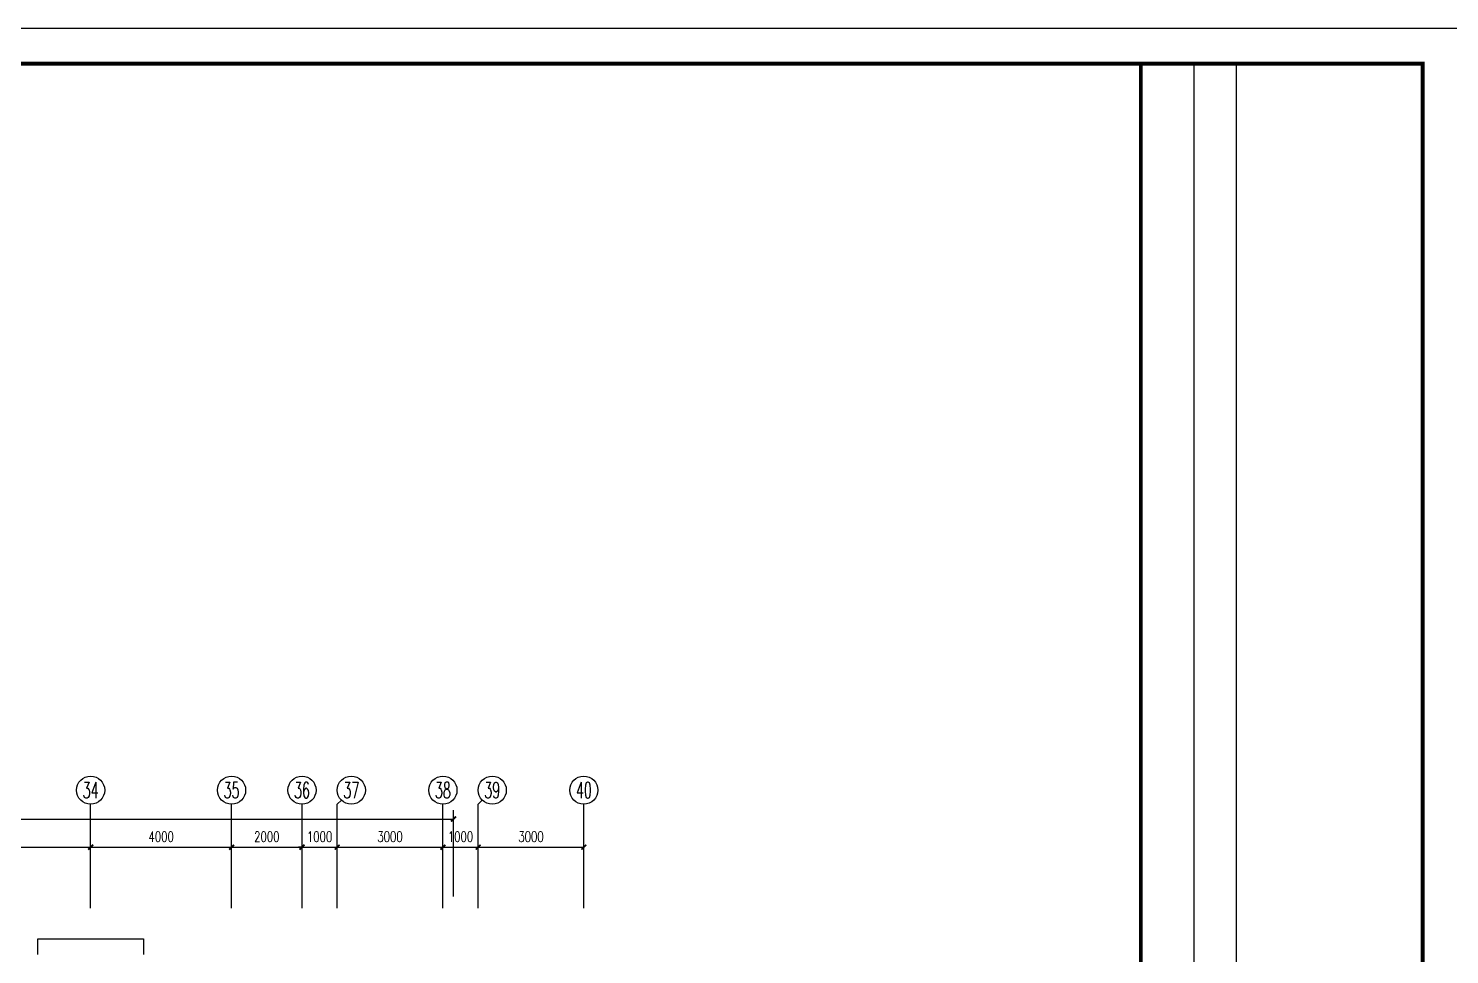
# Model space of a CAD drawing. Extents: x 190999 to 834799, y -200814 to 215286.
# Drawn here: x 507118 to 547462, y -38613 to -12314 of the extents above; entities that cross this region are included whole.
import ezdxf
from ezdxf.enums import TextEntityAlignment as Align

# ---------------------------------------------------------------- set-up
doc = ezdxf.new("R2010")
doc.units = 0
doc.header["$LTSCALE"] = 1000
doc.header["$MEASUREMENT"] = 0
for name, color, linetype in [('A-外包装修', 250, 'Continuous'), ('AXIS', 3, 'Continuous'), ('AXIS_TEXT', 7, 'Continuous'), ('图框', 189, 'Continuous')]:
    doc.layers.add(name, color=color, linetype=linetype)
doc.styles.add('_TCH_AXIS', font='COMPLEX', dxfattribs={"bigfont": 'GBCBIG'})
doc.styles.add('COMPLEX', font='COMPLEX')
doc.styles.add('DIM_FONT', font='SIMPLEX', dxfattribs={"width": 0.7, "bigfont": 'GBCBIG'})
doc.dimstyles.new('DIMN', dxfattribs={"dimtxt": 300, "dimasz": 100, "dimexe": 250, "dimexo": 300, "dimgap": 150, "dimtad": 1, "dimdec": 0, "dimzin": 0, "dimdsep": 46, "dimtxsty": 'DIM_FONT', "dimblk": 'ARCHTICK', "dimcen": 0.09, "dimclrt": 7, "dimazin": 2, "dimtfac": 1, "dimtdec": 0, "dimtix": 1, "dimtmove": 2, "dimatfit": 3, "dimfxl": 0, "dimtolj": 1, "dimtzin": 0, "dimarcsym": 0})

# ---------------------------------------------------------------- blocks, each defined once
blk = doc.blocks.new('TJAD_TK_A0')
at = {"layer": '图框'}
for p, q in [((2162, 399.3), (973, 399.3)), ((2087, 389.3), (2087, -30.7)), ((2099, 389.3), (2099, -30.7))]:
    blk.add_line(p, q, dxfattribs=at)
at = {"layer": '图框', "const_width": 1.2}
blk.add_lwpolyline([(2152, -431.7), (2152, 389.3), (998, 389.3), (998, -431.7)], close=True, dxfattribs=at)
at = {"layer": '图框', "const_width": 1}
blk.add_lwpolyline([(2072, 389.3), (2072, -431.7)], dxfattribs=at)
blk = doc.blocks.new('_ArchTick')
at = {"const_width": 0.5}
blk.add_lwpolyline([(-0.7, -0.7), (0.7, 0.7)], dxfattribs=at)
blk = doc.blocks.new('*D1454')
at = {"layer": 'AXIS', "color": 0, "lineweight": -2}
for p, q in [((519885, -36964), (519885, -35314)), ((522885, -36964), (522885, -35314)), ((519885, -35564), (522885, -35564))]:
    blk.add_line(p, q, dxfattribs=at)
at = {"layer": 'Defpoints', "color": 0}
for p in [(522885, -35564), (519885, -37264), (522885, -37264)]:
    blk.add_point(p, dxfattribs=at)
at = {"layer": 'AXIS', "color": 0, "lineweight": -2, "xscale": 100, "yscale": 100, "zscale": 100, "rotation": 180}
blk.add_blockref('_ArchTick', (519885, -35564), dxfattribs=at)
at = {"layer": 'AXIS', "color": 0, "lineweight": -2, "xscale": 100, "yscale": 100, "zscale": 100}
blk.add_blockref('_ArchTick', (522885, -35564), dxfattribs=at)
at = {"layer": 'AXIS', "color": 7, "insert": (521385, -35264), "char_height": 300, "attachment_point": 5, "style": 'DIM_FONT'}
blk.add_mtext('\\A1;3000', dxfattribs=at)
blk = doc.blocks.new('*D1455')
at = {"layer": 'AXIS', "color": 0, "lineweight": -2}
for p, q in [((518885, -36964), (518885, -35314)), ((519885, -36964), (519885, -35314)), ((518885, -35564), (519885, -35564))]:
    blk.add_line(p, q, dxfattribs=at)
at = {"layer": 'Defpoints', "color": 0}
for p in [(519885, -35564), (518885, -37264), (519885, -37264)]:
    blk.add_point(p, dxfattribs=at)
at = {"layer": 'AXIS', "color": 0, "lineweight": -2, "xscale": 100, "yscale": 100, "zscale": 100, "rotation": 180}
blk.add_blockref('_ArchTick', (518885, -35564), dxfattribs=at)
at = {"layer": 'AXIS', "color": 0, "lineweight": -2, "xscale": 100, "yscale": 100, "zscale": 100}
blk.add_blockref('_ArchTick', (519885, -35564), dxfattribs=at)
at = {"layer": 'AXIS', "color": 7, "insert": (519385, -35264), "char_height": 300, "attachment_point": 5, "style": 'DIM_FONT'}
blk.add_mtext('\\A1;1000', dxfattribs=at)
blk = doc.blocks.new('*D1456')
at = {"layer": 'AXIS', "color": 0, "lineweight": -2}
for p, q in [((515884, -36964), (515884, -35314)), ((518885, -36964), (518885, -35314)), ((515884, -35564), (518885, -35564))]:
    blk.add_line(p, q, dxfattribs=at)
at = {"layer": 'Defpoints', "color": 0}
for p in [(518885, -35564), (515884, -37264), (518885, -37264)]:
    blk.add_point(p, dxfattribs=at)
at = {"layer": 'AXIS', "color": 0, "lineweight": -2, "xscale": 100, "yscale": 100, "zscale": 100, "rotation": 180}
blk.add_blockref('_ArchTick', (515884, -35564), dxfattribs=at)
at = {"layer": 'AXIS', "color": 0, "lineweight": -2, "xscale": 100, "yscale": 100, "zscale": 100}
blk.add_blockref('_ArchTick', (518885, -35564), dxfattribs=at)
at = {"layer": 'AXIS', "color": 7, "insert": (517384, -35264), "char_height": 300, "attachment_point": 5, "style": 'DIM_FONT'}
blk.add_mtext('\\A1;3000', dxfattribs=at)
blk = doc.blocks.new('*D1457')
at = {"layer": 'AXIS', "color": 0, "lineweight": -2}
for p, q in [((514885, -36964), (514885, -35314)), ((515884, -36964), (515884, -35314)), ((514885, -35564), (514785, -35564)), ((514885, -35564), (515884, -35564)), ((515884, -35564), (515984, -35564))]:
    blk.add_line(p, q, dxfattribs=at)
at = {"layer": 'Defpoints', "color": 0}
for p in [(515884, -35564), (514885, -37264), (515884, -37264)]:
    blk.add_point(p, dxfattribs=at)
at = {"layer": 'AXIS', "color": 0, "lineweight": -2, "xscale": 100, "yscale": 100, "zscale": 100}
blk.add_blockref('_ArchTick', (514885, -35564), dxfattribs=at)
at = {"layer": 'AXIS', "color": 0, "lineweight": -2, "xscale": 100, "yscale": 100, "zscale": 100, "rotation": 180}
blk.add_blockref('_ArchTick', (515884, -35564), dxfattribs=at)
at = {"layer": 'AXIS', "color": 7, "insert": (515384, -35264), "char_height": 300, "attachment_point": 5, "style": 'DIM_FONT'}
blk.add_mtext('\\A1;1000', dxfattribs=at)
blk = doc.blocks.new('*D1458')
at = {"layer": 'AXIS', "color": 0, "lineweight": -2}
for p, q in [((512885, -36964), (512885, -35314)), ((514885, -36964), (514885, -35314)), ((512885, -35564), (514885, -35564))]:
    blk.add_line(p, q, dxfattribs=at)
at = {"layer": 'Defpoints', "color": 0}
for p in [(514885, -35564), (512885, -37264), (514885, -37264)]:
    blk.add_point(p, dxfattribs=at)
at = {"layer": 'AXIS', "color": 0, "lineweight": -2, "xscale": 100, "yscale": 100, "zscale": 100, "rotation": 180}
blk.add_blockref('_ArchTick', (512885, -35564), dxfattribs=at)
at = {"layer": 'AXIS', "color": 0, "lineweight": -2, "xscale": 100, "yscale": 100, "zscale": 100}
blk.add_blockref('_ArchTick', (514885, -35564), dxfattribs=at)
at = {"layer": 'AXIS', "color": 7, "insert": (513885, -35264), "char_height": 300, "attachment_point": 5, "style": 'DIM_FONT'}
blk.add_mtext('\\A1;2000', dxfattribs=at)
blk = doc.blocks.new('*D1459')
at = {"layer": 'AXIS', "color": 0, "lineweight": -2}
for p, q in [((508885, -36964), (508885, -35314)), ((512885, -36964), (512885, -35314)), ((508885, -35564), (512885, -35564))]:
    blk.add_line(p, q, dxfattribs=at)
at = {"layer": 'Defpoints', "color": 0}
for p in [(512885, -35564), (508885, -37264), (512885, -37264)]:
    blk.add_point(p, dxfattribs=at)
at = {"layer": 'AXIS', "color": 0, "lineweight": -2, "xscale": 100, "yscale": 100, "zscale": 100, "rotation": 180}
blk.add_blockref('_ArchTick', (508885, -35564), dxfattribs=at)
at = {"layer": 'AXIS', "color": 0, "lineweight": -2, "xscale": 100, "yscale": 100, "zscale": 100}
blk.add_blockref('_ArchTick', (512885, -35564), dxfattribs=at)
at = {"layer": 'AXIS', "color": 7, "insert": (510885, -35264), "char_height": 300, "attachment_point": 5, "style": 'DIM_FONT'}
blk.add_mtext('\\A1;4000', dxfattribs=at)
blk = doc.blocks.new('*D1460')
at = {"layer": 'AXIS', "color": 0, "lineweight": -2}
for p, q in [((500885, -36964), (500885, -35314)), ((508885, -36964), (508885, -35314)), ((500885, -35564), (508885, -35564))]:
    blk.add_line(p, q, dxfattribs=at)
at = {"layer": 'Defpoints', "color": 0}
for p in [(508885, -35564), (500885, -37264), (508885, -37264)]:
    blk.add_point(p, dxfattribs=at)
at = {"layer": 'AXIS', "color": 0, "lineweight": -2, "xscale": 100, "yscale": 100, "zscale": 100, "rotation": 180}
blk.add_blockref('_ArchTick', (500885, -35564), dxfattribs=at)
at = {"layer": 'AXIS', "color": 0, "lineweight": -2, "xscale": 100, "yscale": 100, "zscale": 100}
blk.add_blockref('_ArchTick', (508885, -35564), dxfattribs=at)
at = {"layer": 'AXIS', "color": 7, "insert": (504885, -35264), "char_height": 300, "attachment_point": 5, "style": 'DIM_FONT'}
blk.add_mtext('\\A1;8000', dxfattribs=at)
blk = doc.blocks.new('*D1469')
at = {"layer": 'AXIS', "color": 0, "lineweight": -2}
for p, q in [((445885, -36964), (445885, -34514)), ((519185, -36964), (519185, -34514)), ((445885, -34764), (519185, -34764))]:
    blk.add_line(p, q, dxfattribs=at)
at = {"layer": 'Defpoints', "color": 0}
for p in [(519185, -34764), (445885, -37264), (519185, -37264)]:
    blk.add_point(p, dxfattribs=at)
at = {"layer": 'AXIS', "color": 0, "lineweight": -2, "xscale": 100, "yscale": 100, "zscale": 100, "rotation": 180}
blk.add_blockref('_ArchTick', (445885, -34764), dxfattribs=at)
at = {"layer": 'AXIS', "color": 0, "lineweight": -2, "xscale": 100, "yscale": 100, "zscale": 100}
blk.add_blockref('_ArchTick', (519185, -34764), dxfattribs=at)
at = {"layer": 'AXIS', "color": 7, "insert": (482535, -34464), "char_height": 300, "attachment_point": 5, "style": 'DIM_FONT'}
blk.add_mtext('\\A1;73300', dxfattribs=at)
blk = doc.blocks.new('_AXISO')
blk.add_circle((0, 0), 0.5)
at = {"layer": 'AXIS_TEXT', "style": 'COMPLEX', "width": 1.041667}
blk.add_attdef('A', text='', height=0.56, dxfattribs=at).set_placement((-0.25, -0.28), (0.25, -0.28), align=Align.FIT)

msp = doc.modelspace()

# ---------------------------------------------------------------- linework, layer by layer
at = {"layer": 'A-外包装修'}
msp.add_lwpolyline([(507384.2, -38613.4), (507384.2, -38163.2), (510384.9, -38163.2), (510384.9, -38613.4)], dxfattribs=at)
at = {"layer": 'AXIS'}
for p, q in [((516001.3, -34227.2), (515884.1, -34344.4)), ((520002.2, -34227.2), (519885, -34344.4)), ((508884.6, -37293.5), (508884.6, -34344.4)), ((512884.6, -37293.5), (512884.6, -34344.4)), ((514884.6, -37293.5), (514884.6, -34344.4)), ((515884.1, -37293.5), (515884.1, -34344.4)), ((518884.6, -37293.5), (518884.6, -34344.4)), ((519885, -37293.5), (519885, -34344.4)), ((522884.6, -37293.5), (522884.6, -34344.4))]:
    msp.add_line(p, q, dxfattribs=at)

# ---------------------------------------------------------------- block references
ref = msp.add_blockref('_AXISO', (508884.6, -33944.4), dxfattribs=dict(at, xscale=800, yscale=800, zscale=800))
ref.add_attrib('A', '34', dxfattribs={"layer": 'AXIS_TEXT', "height": 452.55, "style": '_TCH_AXIS', "width": 0.6}).set_placement((508658.3, -34170.7), (509110.9, -34170.7), align=Align.FIT)
ref = msp.add_blockref('_AXISO', (512884.6, -33944.4), dxfattribs=dict(at, xscale=800, yscale=800, zscale=800))
ref.add_attrib('A', '35', dxfattribs={"layer": 'AXIS_TEXT', "height": 452.55, "style": '_TCH_AXIS', "width": 0.636364}).set_placement((512658.3, -34170.7), (513110.9, -34170.7), align=Align.FIT)
ref = msp.add_blockref('_AXISO', (514884.6, -33944.4), dxfattribs=dict(at, xscale=800, yscale=800, zscale=800))
ref.add_attrib('A', '36', dxfattribs={"layer": 'AXIS_TEXT', "height": 452.55, "style": '_TCH_AXIS', "width": 0.636364}).set_placement((514658.3, -34170.7), (515110.9, -34170.7), align=Align.FIT)
ref = msp.add_blockref('_AXISO', (516284.1, -33944.4), dxfattribs=dict(at, xscale=800, yscale=800, zscale=800))
ref.add_attrib('A', '37', dxfattribs={"layer": 'AXIS_TEXT', "height": 452.55, "style": '_TCH_AXIS', "width": 0.636364}).set_placement((516057.9, -34170.7), (516510.4, -34170.7), align=Align.FIT)
ref = msp.add_blockref('_AXISO', (518884.6, -33944.4), dxfattribs=dict(at, xscale=800, yscale=800, zscale=800))
ref.add_attrib('A', '38', dxfattribs={"layer": 'AXIS_TEXT', "height": 452.55, "style": '_TCH_AXIS', "width": 0.636364}).set_placement((518658.3, -34170.7), (519110.9, -34170.7), align=Align.FIT)
ref = msp.add_blockref('_AXISO', (520285, -33944.4), dxfattribs=dict(at, xscale=800, yscale=800, zscale=800))
ref.add_attrib('A', '39', dxfattribs={"layer": 'AXIS_TEXT', "height": 452.55, "style": '_TCH_AXIS', "width": 0.636364}).set_placement((520058.7, -34170.7), (520511.3, -34170.7), align=Align.FIT)
ref = msp.add_blockref('_AXISO', (522884.6, -33944.4), dxfattribs=dict(at, xscale=800, yscale=800, zscale=800))
ref.add_attrib('A', '40', dxfattribs={"layer": 'AXIS_TEXT', "height": 452.55, "style": '_TCH_AXIS', "width": 0.6}).set_placement((522658.3, -34170.7), (523110.9, -34170.7), align=Align.FIT)
at = {"layer": '图框', "xscale": 100, "yscale": 100, "zscale": 100}
msp.add_blockref('TJAD_TK_A0', (331498.6, -52243.2), dxfattribs=at)

# ---------------------------------------------------------------- dimensions: what is measured, and where the dimension line sits
at = {"layer": 'AXIS'}
for p1, p2, distance, picture, middle in [((445884.6, -37263.5), (519184.6, -37263.5), 2500, '*D1469', (482534.6, -34463.5)), ((500884.6, -37263.5), (508884.6, -37263.5), 1700, '*D1460', (504884.6, -35263.5)), ((508884.6, -37263.5), (512884.6, -37263.5), 1700, '*D1459', (510884.6, -35263.5)), ((512884.6, -37263.5), (514884.6, -37263.5), 1700, '*D1458', (513884.6, -35263.5)), ((514884.5799, -37263.5155), (515884.1331, -37263.5155), 1700, '*D1457', (515384.3565, -35263.5155)), ((515884.1331, -37263.5155), (518884.5799, -37263.5155), 1700, '*D1456', (517384.3565, -35263.5155)), ((518884.6, -37263.5), (519885, -37263.5), 1700, '*D1455', (519384.8, -35263.5)), ((519885, -37263.5), (522884.6, -37263.5), 1700, '*D1454', (521384.8, -35263.5))]:
    dim = msp.add_aligned_dim(p1=p1, p2=p2, distance=distance, dimstyle='DIMN', dxfattribs=at)
    dim.commit()
    dim.dimension.update_dxf_attribs({"geometry": picture, "text_midpoint": middle})

doc.saveas('drawing.dxf')
